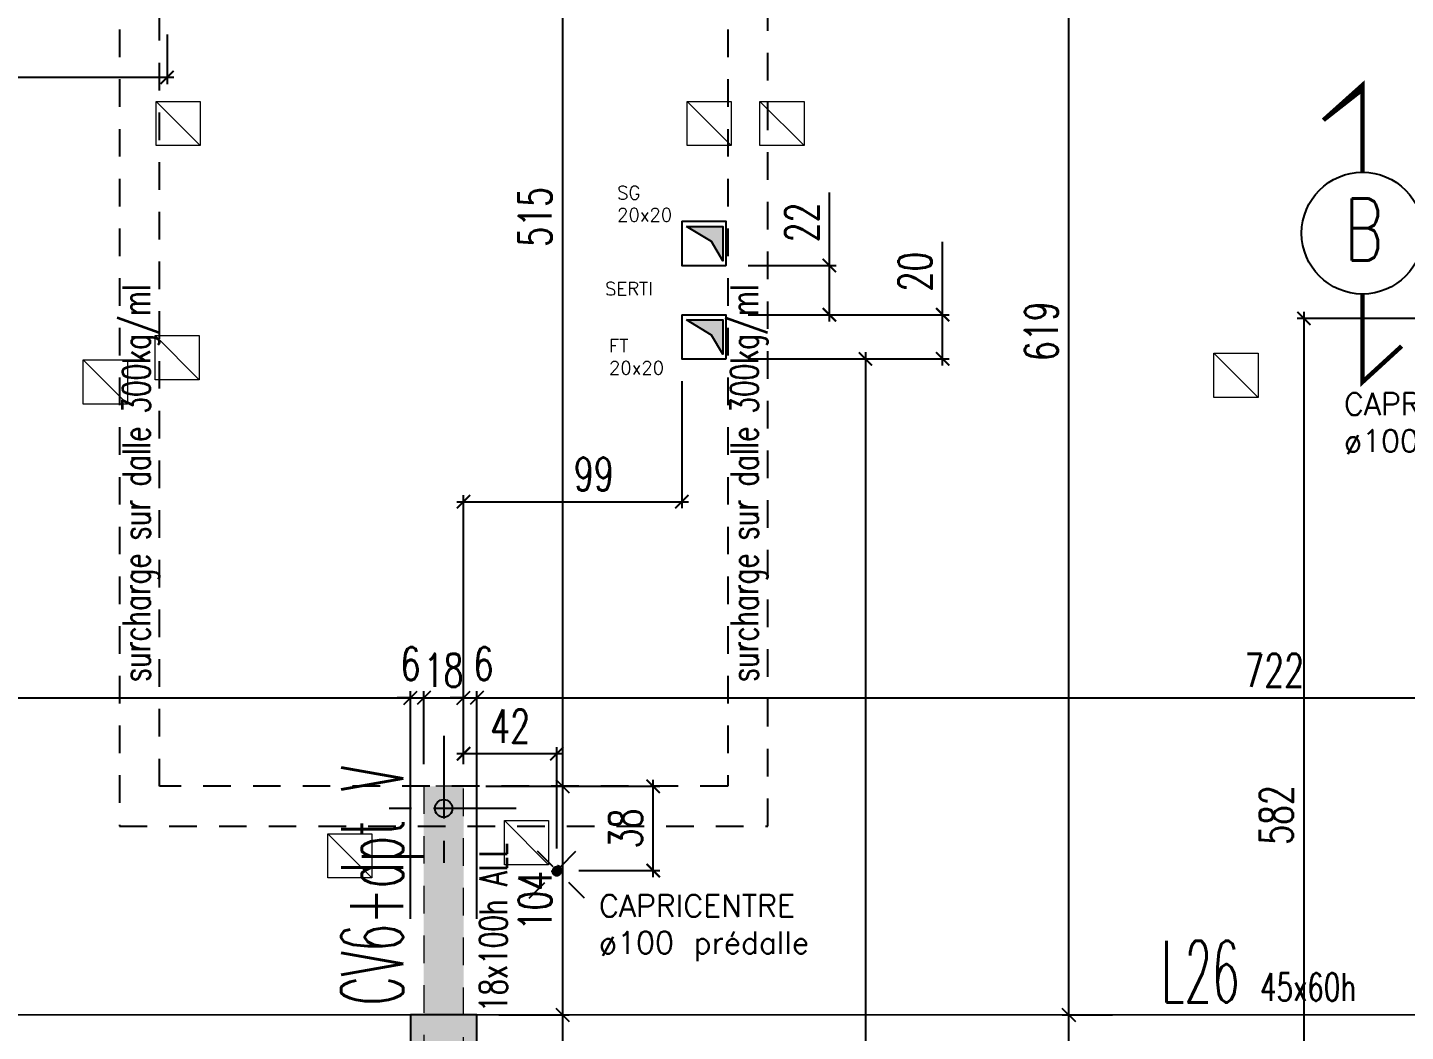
# Model space of a CAD drawing. Extents: x 308 to 787, y -199 to -146.
# Drawn here: x 387.64 to 393.87, y -176.81 to -172.26 of the extents above; entities that cross this region are included whole.
import ezdxf
from ezdxf.enums import TextEntityAlignment as Align

# ---------------------------------------------------------------- set-up
doc = ezdxf.new("R2010")
doc.units = 0
doc.header["$LTSCALE"] = 0.5
doc.header["$MEASUREMENT"] = 0
for name, pattern in [('AXES2', [1.125, 0.75, -0.125, 0.125, -0.125]), ('CACHE', [0.375, 0.25, -0.125]), ('CONTINU', [0]), ('DISCONTINU2', [0.375, 0.25, -0.125])]:
    doc.linetypes.add(name, pattern=pattern)
doc.layers.get('0').update_dxf_attribs({"linetype": 'CONTINUOUS'})
doc.layers.get('DEFPOINTS').update_dxf_attribs({"linetype": 'CONTINUOUS'})
doc.layers.add('00 - RESERVATIONS SPEC Plombier', color=90, linetype='CONTINUOUS', lineweight=20)
for name, color, linetype in [('_ SERTI RESERVATION', 210, 'CACHE'), ('_ SERTI RESERVATION ORANGE', 210, 'CONTINU'), ('AXES', 6, 'AXES2'), ('COTATION', 7, 'CONTINUOUS'), ('ELFOATTR', 7, 'CONTINUOUS'), ('PLANCHER', 7, 'CONTINUOUS'), ('POCHAGE', 254, 'CONTINUOUS'), ('POTEAUX', 1, 'CONTINUOUS'), ('POUTRES', 2, 'CONTINUOUS'), ('RAID', 1, 'CONTINUOUS'), ('RDC', 7, 'DISCONTINU2'), ('REPERAGE', 4, 'CONTINUOUS'), ('REPERE-POUT', 4, 'CONTINUOUS'), ('TPFI cloisonsSAAD', 4, 'CONTINUOUS')]:
    doc.layers.add(name, color=color, linetype=linetype)
doc.styles.add('ROMANS8', font='romans.shx', dxfattribs={"width": 0.7})
doc.styles.get("Standard").update_dxf_attribs({"font": 'txt.shx'})
doc.dimstyles.new('COT50 cm', dxfattribs={"dimtxt": 0.15, "dimasz": 0.06, "dimexe": 0.03, "dimexo": 0.1, "dimgap": 0.05, "dimtad": 1, "dimdec": 0, "dimlfac": 100, "dimzin": 0, "dimdsep": 46, "dimtxsty": 'ROMANS8', "dimblk1": 'OBLIQUE', "dimblk2": 'OBLIQUE', "dimsah": 1, "dimcen": 0.03, "dimdle": 0.03, "dimclrt": 1, "dimadec": 0, "dimazin": 0, "dimtfac": 1, "dimtdec": 0, "dimtmove": 0, "dimatfit": 3, "dimfxl": 0, "dimtolj": 1, "dimtzin": 0, "dimlwd": -1, "dimlwe": -1, "dimarcsym": 0})

# ---------------------------------------------------------------- blocks, each defined once
blk = doc.blocks.new('_Oblique')
at = {"layer": 'COTATION', "color": 0, "lineweight": -2}
blk.add_line((-0.5, -0.5), (0.5, 0.5), dxfattribs=at)
blk = doc.blocks.new('*D364')
at = {"layer": 'COTATION', "color": 0, "transparency": 16777216}
for p, q in [((389.7696776807452, -176.7314199116262), (390.0885360211698, -176.7314199116262)), ((390.0585360211699, -177.4614080552336), (390.0585360211699, -176.7014199116262)), ((389.7696500210645, -177.4314080552336), (390.0885360211698, -177.4314080552336))]:
    blk.add_line(p, q, dxfattribs=at)
at = {"layer": 'DEFPOINTS', "color": 0, "transparency": 16777216}
for p in [(389.6696776807452, -176.7314199116262), (390.0585360211699, -176.7314199116262), (389.6696500210645, -177.4314080552336)]:
    blk.add_point(p, dxfattribs=at)
at = {"layer": 'COTATION', "color": 0, "transparency": 16777216, "xscale": 0.06, "yscale": 0.06, "zscale": 0.06}
for p, rotation in [((390.0585360211699, -176.7314199116262), 90), ((390.0585360211699, -177.4314080552336), 270)]:
    blk.add_blockref('_Oblique', p, dxfattribs=dict(at, rotation=rotation))
at = {"layer": 'COTATION', "color": 1, "transparency": 16777216, "insert": (389.9335360211699, -177.0814139834298), "char_height": 0.15, "attachment_point": 5, "rotation": 90, "style": 'ROMANS8'}
blk.add_mtext('\\A1;70', dxfattribs=at)
blk = doc.blocks.new('*D365')
at = {"layer": 'COTATION', "color": 0, "transparency": 16777216}
for p, q in [((390.0585360211699, -176.7614199116262), (390.0585360211699, -175.666264997906)), ((389.8768684602579, -175.696264997906), (390.0885360211698, -175.696264997906)), ((389.7696776807452, -176.7314199116262), (390.0885360211698, -176.7314199116262))]:
    blk.add_line(p, q, dxfattribs=at)
at = {"layer": 'DEFPOINTS', "color": 0, "transparency": 16777216}
for p in [(389.7768684602579, -175.696264997906), (390.0585360211699, -175.696264997906), (389.6696776807452, -176.7314199116262)]:
    blk.add_point(p, dxfattribs=at)
at = {"layer": 'COTATION', "color": 0, "transparency": 16777216, "xscale": 0.06, "yscale": 0.06, "zscale": 0.06}
for p, rotation in [((390.0585360211699, -175.696264997906), 90), ((390.0585360211699, -176.7314199116262), 270)]:
    blk.add_blockref('_Oblique', p, dxfattribs=dict(at, rotation=rotation))
at = {"layer": 'COTATION', "color": 1, "transparency": 16777216, "insert": (389.9335360211699, -176.213842454766), "char_height": 0.15, "attachment_point": 5, "rotation": 90, "style": 'ROMANS8'}
blk.add_mtext('\\A1;104', dxfattribs=at)
blk = doc.blocks.new('*D366')
at = {"layer": 'COTATION', "color": 0, "transparency": 16777216}
for p, q in [((390.3220684959996, -170.5412893930081), (390.0285360211699, -170.5412893930081)), ((390.0585360211699, -175.726264997906), (390.0585360211699, -170.5112893930081)), ((389.8768684602579, -175.696264997906), (390.0885360211698, -175.696264997906))]:
    blk.add_line(p, q, dxfattribs=at)
at = {"layer": 'DEFPOINTS', "color": 0, "transparency": 16777216}
for p in [(390.0585360211699, -170.5412893930081), (390.4220684959997, -170.5412893930081), (389.7768684602579, -175.696264997906)]:
    blk.add_point(p, dxfattribs=at)
at = {"layer": 'COTATION', "color": 0, "transparency": 16777216, "xscale": 0.06, "yscale": 0.06, "zscale": 0.06}
for p, rotation in [((390.0585360211699, -170.5412893930081), 90), ((390.0585360211699, -175.696264997906), 270)]:
    blk.add_blockref('_Oblique', p, dxfattribs=dict(at, rotation=rotation))
at = {"layer": 'COTATION', "color": 1, "transparency": 16777216, "insert": (389.9335360211699, -173.118777195457), "char_height": 0.15, "attachment_point": 5, "rotation": 90, "style": 'ROMANS8'}
blk.add_mtext('\\A1;515', dxfattribs=at)
blk = doc.blocks.new('*D375')
at = {"layer": 'COTATION', "color": 0, "transparency": 16777216}
for p, q in [((392.5480192227104, -176.7315375992998), (392.3206608695666, -176.7315375992998)), ((392.3506608695665, -177.2115375989484), (392.3506608695665, -176.7015375992998)), ((392.5480014411859, -177.1815375989484), (392.3206608695666, -177.1815375989484))]:
    blk.add_line(p, q, dxfattribs=at)
at = {"layer": 'DEFPOINTS', "color": 0, "transparency": 16777216}
for p in [(392.3506608695665, -176.7315375992998), (392.6480192227104, -176.7315375992998), (392.6480014411859, -177.1815375989484)]:
    blk.add_point(p, dxfattribs=at)
at = {"layer": 'COTATION', "color": 0, "transparency": 16777216, "xscale": 0.06, "yscale": 0.06, "zscale": 0.06}
for p, rotation in [((392.3506608695665, -176.7315375992998), 90), ((392.3506608695665, -177.1815375989484), 270)]:
    blk.add_blockref('_Oblique', p, dxfattribs=dict(at, rotation=rotation))
at = {"layer": 'COTATION', "color": 1, "transparency": 16777216, "insert": (392.2256608695666, -176.9565375991241), "char_height": 0.15, "attachment_point": 5, "rotation": 90, "style": 'ROMANS8'}
blk.add_mtext('\\A1;45', dxfattribs=at)
blk = doc.blocks.new('*D376')
at = {"layer": 'COTATION', "color": 0, "transparency": 16777216}
for p, q in [((392.548341699277, -170.5414053712962), (392.3206608695666, -170.5414053712962)), ((392.3506608695665, -176.7615375992998), (392.3506608695665, -170.5114053712962)), ((392.5480192227104, -176.7315375992998), (392.3206608695666, -176.7315375992998))]:
    blk.add_line(p, q, dxfattribs=at)
at = {"layer": 'DEFPOINTS', "color": 0, "transparency": 16777216}
for p in [(392.3506608695665, -170.5414053712962), (392.648341699277, -170.5414053712962), (392.6480192227104, -176.7315375992998)]:
    blk.add_point(p, dxfattribs=at)
at = {"layer": 'COTATION', "color": 0, "transparency": 16777216, "xscale": 0.06, "yscale": 0.06, "zscale": 0.06}
for p, rotation in [((392.3506608695665, -170.5414053712962), 90), ((392.3506608695665, -176.7315375992998), 270)]:
    blk.add_blockref('_Oblique', p, dxfattribs=dict(at, rotation=rotation))
at = {"layer": 'COTATION', "color": 1, "transparency": 16777216, "insert": (392.2256608695666, -173.6364714852979), "char_height": 0.15, "attachment_point": 5, "rotation": 90, "style": 'ROMANS8'}
blk.add_mtext('\\A1;619', dxfattribs=at)
blk = doc.blocks.new('*D521')
at = {"layer": 'COTATION', "color": 0, "transparency": 16777216}
for p, q in [((382.1430157485884, -175.2962852923731), (389.3996500213885, -175.2962852923731)), ((382.1730157485883, -175.2962852923731), (382.1730157485883, -175.2662852923731)), ((389.3696500213886, -176.2962852923731), (389.3696500213886, -175.2662852923731))]:
    blk.add_line(p, q, dxfattribs=at)
at = {"layer": 'DEFPOINTS', "color": 0, "transparency": 16777216}
for p in [(389.3696500213886, -175.2962852923731), (382.1730157485883, -175.3901806550869), (389.3696500213886, -176.7314080561835)]:
    blk.add_point(p, dxfattribs=at)
at = {"layer": 'COTATION', "color": 0, "transparency": 16777216, "xscale": 0.06, "yscale": 0.06, "zscale": 0.06, "rotation": 180}
blk.add_blockref('_Oblique', (382.1730157485883, -175.2962852923731), dxfattribs=at)
at = {"layer": 'COTATION', "color": 0, "transparency": 16777216, "xscale": 0.06, "yscale": 0.06, "zscale": 0.06}
blk.add_blockref('_Oblique', (389.3696500213886, -175.2962852923731), dxfattribs=at)
at = {"layer": 'COTATION', "color": 1, "transparency": 16777216, "insert": (385.7713328849885, -175.1712852923731), "char_height": 0.15, "attachment_point": 5, "style": 'ROMANS8'}
blk.add_mtext('\\A1;720', dxfattribs=at)
blk = doc.blocks.new('*D522')
at = {"layer": 'COTATION', "color": 0, "transparency": 16777216}
for p, q in [((389.3696500213886, -175.2962852923731), (389.3096500213886, -175.2962852923731)), ((389.3696500213886, -176.2962852923731), (389.3696500213886, -175.2662852923731)), ((389.3696500213886, -175.2962852923731), (389.4296500211575, -175.2962852923731)), ((389.4296500211575, -175.5962649833637), (389.4296500211575, -175.2662852923731)), ((389.4296500211575, -175.2962852923731), (389.4896500211575, -175.2962852923731))]:
    blk.add_line(p, q, dxfattribs=at)
at = {"layer": 'DEFPOINTS', "color": 0, "transparency": 16777216}
for p in [(389.4296500211575, -175.2962852923731), (389.4296500211575, -175.6962649833637), (389.3696500213886, -176.7314080561835)]:
    blk.add_point(p, dxfattribs=at)
at = {"layer": 'COTATION', "color": 0, "transparency": 16777216, "xscale": 0.06, "yscale": 0.06, "zscale": 0.06}
blk.add_blockref('_Oblique', (389.3696500213886, -175.2962852923731), dxfattribs=at)
at = {"layer": 'COTATION', "color": 0, "transparency": 16777216, "xscale": 0.06, "yscale": 0.06, "zscale": 0.06, "rotation": 180}
blk.add_blockref('_Oblique', (389.4296500211575, -175.2962852923731), dxfattribs=at)
at = {"layer": 'COTATION', "color": 1, "transparency": 16777216, "insert": (389.3696500213886, -175.1412852923731), "char_height": 0.15, "attachment_point": 5, "style": 'ROMANS8'}
blk.add_mtext('\\A1;6', dxfattribs=at)
blk = doc.blocks.new('*D523')
at = {"layer": 'COTATION', "color": 0, "transparency": 16777216}
for p, q in [((389.3996500211575, -175.2962852923731), (389.6396500211573, -175.2962852923731)), ((389.4296500211575, -175.5962649833637), (389.4296500211575, -175.2662852923731)), ((389.6096500211573, -175.5962649833637), (389.6096500211573, -175.2662852923731))]:
    blk.add_line(p, q, dxfattribs=at)
at = {"layer": 'DEFPOINTS', "color": 0, "transparency": 16777216}
for p in [(389.6096500211573, -175.2962852923731), (389.4296500211575, -175.6962649833637), (389.6096500211573, -175.6962649833637)]:
    blk.add_point(p, dxfattribs=at)
at = {"layer": 'COTATION', "color": 0, "transparency": 16777216, "xscale": 0.06, "yscale": 0.06, "zscale": 0.06, "rotation": 180}
blk.add_blockref('_Oblique', (389.4296500211575, -175.2962852923731), dxfattribs=at)
at = {"layer": 'COTATION', "color": 0, "transparency": 16777216, "xscale": 0.06, "yscale": 0.06, "zscale": 0.06}
blk.add_blockref('_Oblique', (389.6096500211573, -175.2962852923731), dxfattribs=at)
at = {"layer": 'COTATION', "color": 1, "transparency": 16777216, "insert": (389.5196500211574, -175.1712852923731), "char_height": 0.15, "attachment_point": 5, "style": 'ROMANS8'}
blk.add_mtext('\\A1;18', dxfattribs=at)
blk = doc.blocks.new('*D524')
at = {"layer": 'COTATION', "color": 0, "transparency": 16777216}
for p, q in [((389.6096500211573, -175.2962852923731), (389.5496500211573, -175.2962852923731)), ((389.6096500211573, -175.5962649833637), (389.6096500211573, -175.2662852923731)), ((389.6096500211573, -175.2962852923731), (389.6696500210645, -175.2962852923731)), ((389.6696500210645, -176.2962852923731), (389.6696500210645, -175.2662852923731)), ((389.6696500210645, -175.2962852923731), (389.7296500210645, -175.2962852923731))]:
    blk.add_line(p, q, dxfattribs=at)
at = {"layer": 'DEFPOINTS', "color": 0, "transparency": 16777216}
for p in [(389.6696500210645, -175.2962852923731), (389.6096500211573, -175.6962649833637), (389.6696500210645, -176.7314080561835)]:
    blk.add_point(p, dxfattribs=at)
at = {"layer": 'COTATION', "color": 0, "transparency": 16777216, "xscale": 0.06, "yscale": 0.06, "zscale": 0.06}
blk.add_blockref('_Oblique', (389.6096500211573, -175.2962852923731), dxfattribs=at)
at = {"layer": 'COTATION', "color": 0, "transparency": 16777216, "xscale": 0.06, "yscale": 0.06, "zscale": 0.06, "rotation": 180}
blk.add_blockref('_Oblique', (389.6696500210645, -175.2962852923731), dxfattribs=at)
at = {"layer": 'COTATION', "color": 1, "transparency": 16777216, "insert": (389.6996500210645, -175.1412852923731), "char_height": 0.15, "attachment_point": 5, "style": 'ROMANS8'}
blk.add_mtext('\\A1;6', dxfattribs=at)
blk = doc.blocks.new('*D525')
at = {"layer": 'COTATION', "color": 0, "transparency": 16777216}
for p, q in [((389.6396500210645, -175.2962852923731), (396.9199354761523, -175.2962852923731)), ((389.6696500210645, -176.2962852923731), (389.6696500210645, -175.2662852923731)), ((396.8899354761523, -176.2962852923731), (396.8899354761523, -175.2662852923731))]:
    blk.add_line(p, q, dxfattribs=at)
at = {"layer": 'DEFPOINTS', "color": 0, "transparency": 16777216}
for p in [(396.8899354761523, -175.2962852923731), (389.6696500210645, -176.7314080561835), (396.8899354761523, -176.731477619149)]:
    blk.add_point(p, dxfattribs=at)
at = {"layer": 'COTATION', "color": 0, "transparency": 16777216, "xscale": 0.06, "yscale": 0.06, "zscale": 0.06, "rotation": 180}
blk.add_blockref('_Oblique', (389.6696500210645, -175.2962852923731), dxfattribs=at)
at = {"layer": 'COTATION', "color": 0, "transparency": 16777216, "xscale": 0.06, "yscale": 0.06, "zscale": 0.06}
blk.add_blockref('_Oblique', (396.8899354761523, -175.2962852923731), dxfattribs=at)
at = {"layer": 'COTATION', "color": 1, "transparency": 16777216, "insert": (393.2797927486084, -175.1712852923731), "char_height": 0.15, "attachment_point": 5, "style": 'ROMANS8'}
blk.add_mtext('\\A1;722', dxfattribs=at)
blk = doc.blocks.new('A$C6B096A38')
at = {"layer": 'POCHAGE'}
h = blk.add_hatch(dxfattribs=at)
h.set_pattern_fill('AR-SAND', color=0, scale=0.07)
h.set_pattern_definition([(37.50000000000001, (-513.7932252132141, 160.441264554556), (-0.004409535067672572, 0.1348776638309211), [0, -0.1064, 0, -0.119, 0, -0.11375]), (7.499999999999999, (-513.7932252132141, 160.441264554556), (0.1238843693687409, 0.1975502245660818), [0, -0.0574, 0, -0.09590000000000001, 0, -0.03675]), (327.5, (-513.8793252132141, 160.441264554556), (0.2179899303226047, 0.000396133747587546), [0, -0.035, 0, -0.126, 0, -0.1645]), (317.5, (-513.8793252132141, 160.441264554556), (0.2104288623200606, 0.06143728954539746), [0, -0.0175, 0, -0.0826, 0, -0.09450000000000001])])
h.paths.add_polyline_path([(44.76567216664569, -21.4650000011857), (43.51378144442992, -21.4650000011857), (43.51378144442992, -15.25499999981324), (43.33378144443009, -15.25499999981324), (43.33378144443009, -21.4650000011857), (42.08189072228981, -21.4650000011857), (42.08189072228981, -21.6449999999968), (44.76567216664569, -21.6449999999968)])
at = {"layer": 'AXES', "color": 1}
for p, q in [((43.42378144443001, -15.02613140598669), (43.42378144443001, -15.68386859363977)), ((43.75265003825655, -15.35499999981317), (43.09491285060346, -15.35499999981317))]:
    blk.add_line(p, q, dxfattribs=at)
at = {"layer": 'RAID'}
blk.add_circle((43.42378144443001, -15.35499999981317), 0.04, dxfattribs=at)
at = {"layer": 'RDC', "linetype": 'CACHE', "lineweight": 15}
blk.add_lwpolyline([(43.33378144443009, -15.25499999981324), (43.33378144443009, -21.4650000011857), (42.08189072228981, -21.4650000011857), (42.08189072228981, -21.6449999999968), (44.76567216664569, -21.6449999999968), (44.76567216664569, -21.4650000011857), (43.51378144442992, -21.4650000011857), (43.51378144442992, -15.25499999981324)], close=True, dxfattribs=at)
blk = doc.blocks.new('Ldouille')
h = blk.add_hatch(color=256)
h.dxf.hatch_style = 1
h.paths.add_polyline_path([(8.822773568256626, 2.486899575160351e-13, 0.999999999999999), (-8.822773568257338, 2.459194434671962e-13, 0.9999999999999994)])
for p, q in [((-50.00000000000036, 50.00000000000025), (49.99999999999964, -49.99999999999975)), ((49.99999999999964, 50.00000000000025), (-50.00000000000036, -49.99999999999975))]:
    blk.add_line(p, q)
blk.add_circle((-3.552713678800501e-13, 2.486899575160351e-13), 8.82277356825698)
at = {"layer": 'ELFOATTR', "flags": 11}
for tag, p in [('LUM', (45.28491096443012, -4.44793329683446, -1.279791646303075e-09)), ('NOM', (45.28491096443012, -21.18741207147478, -1.279791646303075e-09))]:
    blk.add_attdef(tag, p, '', height=10, dxfattribs=at)
blk = doc.blocks.new('_ArchTick')
at = {"color": 0, "linetype": 'ByBlock', "const_width": 0.15}
blk.add_lwpolyline([(-0.5, -0.5), (0.5, 0.5)], dxfattribs=at)
blk = doc.blocks.new('*D1101')
at = {"layer": '_ SERTI RESERVATION', "color": 0, "linetype": 'CONTINU', "transparency": 16777216}
for p, q in [((382.1529508782429, -172.2934472548759), (382.1529508782429, -172.5175704903428)), ((388.2672827681367, -172.2934472548759), (388.2672827681367, -172.5175704903428)), ((388.2972827681367, -172.4875704903428), (382.1229508782429, -172.4875704903428))]:
    blk.add_line(p, q, dxfattribs=at)
at = {"layer": 'DEFPOINTS', "color": 0, "linetype": 'CONTINU', "transparency": 16777216}
for p in [(382.1529508782429, -172.1934472548759), (388.2672827681367, -172.1934472548759), (382.1529508782429, -172.4875704903428)]:
    blk.add_point(p, dxfattribs=at)
at = {"layer": '_ SERTI RESERVATION', "color": 0, "linetype": 'CONTINU', "transparency": 16777216, "xscale": 0.06, "yscale": 0.06, "zscale": 0.06, "rotation": 180}
blk.add_blockref('_ArchTick', (382.1529508782429, -172.4875704903428), dxfattribs=at)
at = {"layer": '_ SERTI RESERVATION', "color": 0, "linetype": 'CONTINU', "transparency": 16777216, "xscale": 0.06, "yscale": 0.06, "zscale": 0.06}
blk.add_blockref('_ArchTick', (388.2672827681367, -172.4875704903428), dxfattribs=at)
at = {"layer": '_ SERTI RESERVATION', "linetype": 'CONTINU', "transparency": 16777216, "insert": (385.2101168231898, -172.3625704903428), "char_height": 0.15, "attachment_point": 5, "style": 'ROMANS8'}
blk.add_mtext('\\A1;611', dxfattribs=at)
blk = doc.blocks.new('*D1106')
at = {"layer": '_ SERTI RESERVATION', "color": 0, "linetype": 'CONTINU', "transparency": 16777216}
for p, q in [((389.6099554730921, -175.5962649833637), (389.6099554730921, -175.5189770667015)), ((390.0315887166005, -175.9776812446802), (390.0315887166005, -175.5189770667015)), ((390.0615887166005, -175.5489770667015), (389.5799554730921, -175.5489770667015))]:
    blk.add_line(p, q, dxfattribs=at)
at = {"layer": 'DEFPOINTS', "color": 0, "linetype": 'CONTINU', "transparency": 16777216}
for p in [(389.6099554730921, -175.5489770667015), (389.6099554730921, -175.6962649833637), (390.0315887166005, -176.0776812446802)]:
    blk.add_point(p, dxfattribs=at)
at = {"layer": '_ SERTI RESERVATION', "color": 0, "linetype": 'CONTINU', "transparency": 16777216, "xscale": 0.06, "yscale": 0.06, "zscale": 0.06, "rotation": 180}
blk.add_blockref('_ArchTick', (389.6099554730921, -175.5489770667015), dxfattribs=at)
at = {"layer": '_ SERTI RESERVATION', "color": 0, "linetype": 'CONTINU', "transparency": 16777216, "xscale": 0.06, "yscale": 0.06, "zscale": 0.06}
blk.add_blockref('_ArchTick', (390.0315887166005, -175.5489770667015), dxfattribs=at)
at = {"layer": '_ SERTI RESERVATION', "linetype": 'CONTINU', "transparency": 16777216, "insert": (389.8207720948463, -175.4239770667015), "char_height": 0.15, "attachment_point": 5, "style": 'ROMANS8'}
blk.add_mtext('\\A1;42', dxfattribs=at)
blk = doc.blocks.new('*D1107')
at = {"layer": '_ SERTI RESERVATION', "color": 0, "linetype": 'CONTINU', "transparency": 16777216}
for p, q in [((390.4683496643536, -176.1076812446802), (390.4683496643536, -175.6662651180099)), ((389.7099554730921, -175.6962651180099), (390.4983496643536, -175.6962651180099)), ((390.1315887166005, -176.0776812446802), (390.4983496643536, -176.0776812446802))]:
    blk.add_line(p, q, dxfattribs=at)
at = {"layer": 'DEFPOINTS', "color": 0, "linetype": 'CONTINU', "transparency": 16777216}
for p in [(389.6099554730921, -175.6962651180099), (390.4683496643536, -175.6962651180099), (390.0315887166005, -176.0776812446802)]:
    blk.add_point(p, dxfattribs=at)
at = {"layer": '_ SERTI RESERVATION', "color": 0, "linetype": 'CONTINU', "transparency": 16777216, "xscale": 0.06, "yscale": 0.06, "zscale": 0.06}
for p, rotation in [((390.4683496643536, -175.6962651180099), 90), ((390.4683496643536, -176.0776812446802), 270)]:
    blk.add_blockref('_ArchTick', p, dxfattribs=dict(at, rotation=rotation))
at = {"layer": '_ SERTI RESERVATION', "linetype": 'CONTINU', "transparency": 16777216, "insert": (390.3433496643536, -175.886973181345), "char_height": 0.15, "attachment_point": 5, "rotation": 90, "style": 'ROMANS8'}
blk.add_mtext('\\A1;38', dxfattribs=at)
blk = doc.blocks.new('*D1108')
at = {"layer": '_ SERTI RESERVATION', "color": 0, "linetype": 'CONTINU', "transparency": 16777216}
for p, q in [((391.428955078746, -173.7317409139233), (391.428955078746, -181.9362651193824)), ((390.8977015686811, -173.7617409139233), (391.4589550787459, -173.7617409139233)), ((390.8618432486516, -181.9062651193824), (391.4589550787459, -181.9062651193824))]:
    blk.add_line(p, q, dxfattribs=at)
at = {"layer": 'DEFPOINTS', "color": 0, "linetype": 'CONTINU', "transparency": 16777216}
for p in [(390.7977015686811, -173.7617409139233), (390.7618432486515, -181.9062651193824), (391.428955078746, -181.9062651193824)]:
    blk.add_point(p, dxfattribs=at)
at = {"layer": '_ SERTI RESERVATION', "color": 0, "linetype": 'CONTINU', "transparency": 16777216, "xscale": 0.06, "yscale": 0.06, "zscale": 0.06}
for p, rotation in [((391.428955078746, -173.7617409139233), 90), ((391.428955078746, -181.9062651193824), 270)]:
    blk.add_blockref('_ArchTick', p, dxfattribs=dict(at, rotation=rotation))
at = {"layer": '_ SERTI RESERVATION', "linetype": 'CONTINU', "transparency": 16777216, "insert": (391.303955078746, -177.8340030166528), "char_height": 0.15, "attachment_point": 5, "rotation": 90, "style": 'ROMANS8'}
blk.add_mtext('\\A1;814', dxfattribs=at)
blk = doc.blocks.new('*D1109')
at = {"layer": '_ SERTI RESERVATION', "color": 0, "linetype": 'CONTINU', "transparency": 16777216}
for p, q in [((391.7788665589142, -173.5617409139235), (391.7788665589142, -173.2317409139235)), ((390.8977015686811, -173.5617409139235), (391.8088665589141, -173.5617409139235)), ((391.7788665589142, -173.7917409139233), (391.7788665589142, -173.5617409139235)), ((390.8977015686811, -173.7617409139233), (391.8088665589141, -173.7617409139233))]:
    blk.add_line(p, q, dxfattribs=at)
at = {"layer": 'DEFPOINTS', "color": 0, "linetype": 'CONTINU', "transparency": 16777216}
for p in [(390.7977015686811, -173.5617409139235), (391.7788665589142, -173.5617409139235), (390.7977015686811, -173.7617409139233)]:
    blk.add_point(p, dxfattribs=at)
at = {"layer": '_ SERTI RESERVATION', "color": 0, "linetype": 'CONTINU', "transparency": 16777216, "xscale": 0.06, "yscale": 0.06, "zscale": 0.06}
for p, rotation in [((391.7788665589142, -173.5617409139235), 90), ((391.7788665589142, -173.7617409139233), 270)]:
    blk.add_blockref('_ArchTick', p, dxfattribs=dict(at, rotation=rotation))
at = {"layer": '_ SERTI RESERVATION', "linetype": 'CONTINU', "transparency": 16777216, "insert": (391.6538665589142, -173.3667409139235), "char_height": 0.15, "attachment_point": 5, "rotation": 90, "style": 'ROMANS8'}
blk.add_mtext('\\A1;20', dxfattribs=at)
blk = doc.blocks.new('*D1110')
at = {"layer": '_ SERTI RESERVATION', "color": 0, "linetype": 'CONTINU', "transparency": 16777216}
for p, q in [((391.2660603119068, -173.3389713279998), (391.2660603119068, -173.0089713279998)), ((390.8977015686811, -173.3389713279998), (391.2960603119068, -173.3389713279998)), ((391.2660603119068, -173.5917409139235), (391.2660603119068, -173.3389713279998)), ((390.8977015686811, -173.5617409139235), (391.2960603119068, -173.5617409139235))]:
    blk.add_line(p, q, dxfattribs=at)
at = {"layer": 'DEFPOINTS', "color": 0, "linetype": 'CONTINU', "transparency": 16777216}
for p in [(390.7977015686811, -173.3389713279998), (391.2660603119068, -173.3389713279998), (390.7977015686811, -173.5617409139235)]:
    blk.add_point(p, dxfattribs=at)
at = {"layer": '_ SERTI RESERVATION', "color": 0, "linetype": 'CONTINU', "transparency": 16777216, "xscale": 0.06, "yscale": 0.06, "zscale": 0.06}
for p, rotation in [((391.2660603119068, -173.3389713279998), 90), ((391.2660603119068, -173.5617409139235), 270)]:
    blk.add_blockref('_ArchTick', p, dxfattribs=dict(at, rotation=rotation))
at = {"layer": '_ SERTI RESERVATION', "linetype": 'CONTINU', "transparency": 16777216, "insert": (391.1410603119069, -173.1439713279997), "char_height": 0.15, "attachment_point": 5, "rotation": 90, "style": 'ROMANS8'}
blk.add_mtext('\\A1;22', dxfattribs=at)
blk = doc.blocks.new('*D1111')
at = {"layer": '_ SERTI RESERVATION', "color": 0, "linetype": 'CONTINU', "transparency": 16777216}
for p, q in [((390.597701568681, -173.8617409139233), (390.597701568681, -174.4380002338351)), ((389.5796500211574, -174.4080002338351), (390.627701568681, -174.4080002338351)), ((389.6096500211573, -175.2956956873279), (389.6096500211573, -174.3780002338351))]:
    blk.add_line(p, q, dxfattribs=at)
at = {"layer": 'DEFPOINTS', "color": 0, "linetype": 'CONTINU', "transparency": 16777216}
for p in [(390.597701568681, -173.7617409139233), (390.597701568681, -174.4080002338351), (389.6096500211573, -175.3956956873279)]:
    blk.add_point(p, dxfattribs=at)
at = {"layer": '_ SERTI RESERVATION', "color": 0, "linetype": 'CONTINU', "transparency": 16777216, "xscale": 0.06, "yscale": 0.06, "zscale": 0.06, "rotation": 180}
blk.add_blockref('_ArchTick', (389.6096500211573, -174.4080002338351), dxfattribs=at)
at = {"layer": '_ SERTI RESERVATION', "color": 0, "linetype": 'CONTINU', "transparency": 16777216, "xscale": 0.06, "yscale": 0.06, "zscale": 0.06}
blk.add_blockref('_ArchTick', (390.597701568681, -174.4080002338351), dxfattribs=at)
at = {"layer": '_ SERTI RESERVATION', "linetype": 'CONTINU', "transparency": 16777216, "insert": (390.1992223663403, -174.2830002338351), "char_height": 0.15, "attachment_point": 5, "style": 'ROMANS8'}
blk.add_mtext('\\A1;99', dxfattribs=at)
blk = doc.blocks.new('*D1124')
at = {"layer": '_ SERTI RESERVATION', "color": 0, "linetype": 'CONTINU', "transparency": 16777216}
for p, q in [((393.4143069673075, -173.5487068661188), (393.4143069673075, -179.4262651181944)), ((394.027942186363, -173.5787068661188), (393.3843069673076, -173.5787068661188)), ((393.3209008341998, -179.3962651181943), (393.4443069673075, -179.3962651181943))]:
    blk.add_line(p, q, dxfattribs=at)
at = {"layer": 'DEFPOINTS', "color": 0, "linetype": 'CONTINU', "transparency": 16777216}
for p in [(394.127942186363, -173.5787068661188), (393.2209008341998, -179.3962651181943), (393.4143069673075, -179.3962651181943)]:
    blk.add_point(p, dxfattribs=at)
at = {"layer": '_ SERTI RESERVATION', "color": 0, "linetype": 'CONTINU', "transparency": 16777216, "xscale": 0.06, "yscale": 0.06, "zscale": 0.06}
for p, rotation in [((393.4143069673075, -173.5787068661188), 90), ((393.4143069673075, -179.3962651181943), 270)]:
    blk.add_blockref('_ArchTick', p, dxfattribs=dict(at, rotation=rotation))
at = {"layer": '_ SERTI RESERVATION', "linetype": 'CONTINU', "transparency": 16777216, "insert": (393.2893069673076, -175.8262544838644), "char_height": 0.15, "attachment_point": 5, "rotation": 90, "style": 'ROMANS8'}
blk.add_mtext('\\A1;582', dxfattribs=at)
blk = doc.blocks.new('*D1126')
at = {"layer": '_ SERTI RESERVATION', "color": 0, "linetype": 'CONTINU', "transparency": 16777216}
for p, q in [((394.7641103430466, -176.092352497641), (394.0315265482243, -176.092352497641)), ((394.0615265482243, -176.062352497641), (394.0615265482243, -179.4262651181944)), ((393.6549554731665, -179.3962651181943), (394.0915265482242, -179.3962651181943))]:
    blk.add_line(p, q, dxfattribs=at)
at = {"layer": 'DEFPOINTS', "color": 0, "linetype": 'CONTINU', "transparency": 16777216}
for p in [(394.8641103430466, -176.092352497641), (393.5549554731665, -179.3962651181943), (394.0615265482243, -179.3962651181943)]:
    blk.add_point(p, dxfattribs=at)
at = {"layer": '_ SERTI RESERVATION', "color": 0, "linetype": 'CONTINU', "transparency": 16777216, "xscale": 0.06, "yscale": 0.06, "zscale": 0.06}
for p, rotation in [((394.0615265482243, -176.092352497641), 90), ((394.0615265482243, -179.3962651181943), 270)]:
    blk.add_blockref('_ArchTick', p, dxfattribs=dict(at, rotation=rotation))
at = {"layer": '_ SERTI RESERVATION', "linetype": 'CONTINU', "transparency": 16777216, "insert": (393.9365265482243, -177.7443088079176), "char_height": 0.15, "attachment_point": 5, "rotation": 90, "style": 'ROMANS8'}
blk.add_mtext('\\A1;330', dxfattribs=at)

msp = doc.modelspace()

# ---------------------------------------------------------------- hatches: boundary and pattern name
at = {"layer": '_ SERTI RESERVATION', "linetype": 'ByBlock'}
h = msp.add_hatch(color=256, dxfattribs=at)
h.dxf.hatch_style = 1
h.paths.add_polyline_path([(390.7835062837605, -173.1624087886807), (390.6192510405319, -173.1624087886807), (390.7327366975976, -173.2310517354867), (390.7835062837605, -173.3176012403823)])
h = msp.add_hatch(color=256, dxfattribs=at)
h.dxf.hatch_style = 1
h.paths.add_polyline_path([(390.7835062837605, -173.5851783746043), (390.6192510405319, -173.5851783746043), (390.7327366975976, -173.6538213214102), (390.7835062837605, -173.7403708263059)])
at = {"layer": '_ SERTI RESERVATION ORANGE', "linetype": 'ByBlock'}
h = msp.add_hatch(color=256, dxfattribs=at)
h.dxf.hatch_style = 1
h.paths.add_polyline_path([(390.783506283761, -173.5851783746043), (390.6192510405324, -173.5851783746043), (390.7327366975976, -173.6538213214102), (390.783506283761, -173.7403708263059)])
at = {"layer": 'POTEAUX'}
h = msp.add_hatch(color=256, dxfattribs=at)
h.dxf.hatch_style = 1
h.paths.add_polyline_path([(389.6696500210645, -176.7314080561835), (389.3696500210645, -176.7314080561835), (389.3696500210645, -177.4314080552336), (389.6696500210645, -177.4314080552336)])

# ---------------------------------------------------------------- linework, layer by layer
at = {"layer": '00 - RESERVATIONS SPEC Plombier', "color": 100}
for p, q in [((388.2179345250852, -172.5963047622681), (388.417934525085, -172.7963047622682)), ((390.621715969507, -172.5962763460452), (390.8217159695068, -172.7962763460453)), ((390.9517158742578, -172.596362092514), (391.1517158742577, -172.7963620925143)), ((388.2129182853287, -173.6562763439961), (388.4129182853285, -173.8562763439963)), ((393.0067159694686, -173.7362763462165), (393.2067159694684, -173.9362763462163)), ((387.8879345251112, -173.766276176686), (388.0879345251115, -173.9662761766858)), ((389.7948252472688, -175.8512763465872), (389.9948252472686, -176.0512763465872)), ((388.9948252471663, -175.9112763481583), (389.1948252471666, -176.1112763481581))]:
    msp.add_line(p, q, dxfattribs=at)
for points in [[(388.2179345250852, -172.5963047622681), (388.417934525085, -172.5963047622681), (388.417934525085, -172.7963047622682), (388.2179345250852, -172.7963047622682)], [(390.621715969507, -172.5962763460452), (390.8217159695068, -172.5962763460452), (390.8217159695068, -172.7962763460453), (390.621715969507, -172.7962763460453)], [(390.9517158742578, -172.596362092514), (391.1517158742577, -172.596362092514), (391.1517158742577, -172.7963620925143), (390.9517158742578, -172.7963620925143)], [(388.2129182853287, -173.6562763439961), (388.4129182853285, -173.6562763439961), (388.4129182853285, -173.8562763439963), (388.2129182853287, -173.8562763439963)], [(393.0067159694686, -173.7362763462165), (393.2067159694684, -173.7362763462165), (393.2067159694684, -173.9362763462163), (393.0067159694686, -173.9362763462163)], [(387.8879345251112, -173.766276176686), (388.0879345251115, -173.766276176686), (388.0879345251115, -173.9662761766858), (387.8879345251112, -173.9662761766858)], [(389.7948252472688, -175.8512763465872), (389.9948252472686, -175.8512763465872), (389.9948252472686, -176.0512763465872), (389.7948252472688, -176.0512763465872)], [(388.9948252471663, -175.9112763481583), (389.1948252471666, -175.9112763481583), (389.1948252471666, -176.1112763481581), (388.9948252471663, -176.1112763481581)]]:
    msp.add_lwpolyline(points, close=True, dxfattribs=at)
at = {"layer": '_ SERTI RESERVATION', "linetype": 'ByBlock'}
for points in [[(390.597701568681, -173.138971328), (390.597701568681, -173.3389713279998), (390.7977015686811, -173.3389713279998), (390.7977015686811, -173.3389713279998)], [(390.597701568681, -173.138971328), (390.7977015686811, -173.138971328), (390.7977015686811, -173.3389713279998)], [(390.6192510405319, -173.1624087886807), (390.7835062837605, -173.1624087886807), (390.7835062837605, -173.3176012403823), (390.7327366975976, -173.2310517354867), (390.6192510405319, -173.1624087886807)], [(390.597701568681, -173.5617409139235), (390.597701568681, -173.7617409139233), (390.7977015686811, -173.7617409139233), (390.7977015686811, -173.7617409139233)], [(390.597701568681, -173.5617409139235), (390.7977015686811, -173.5617409139235), (390.7977015686811, -173.7617409139233)], [(390.6192510405319, -173.5851783746043), (390.7835062837605, -173.5851783746043), (390.7835062837605, -173.7403708263059), (390.7327366975976, -173.6538213214102), (390.6192510405319, -173.5851783746043)]]:
    msp.add_lwpolyline(points, dxfattribs=at)
at = {"layer": '_ SERTI RESERVATION ORANGE', "linetype": 'ByBlock'}
for points in [[(390.597701568681, -173.5617409139235), (390.597701568681, -173.7617409139233), (390.7977015686813, -173.7617409139233), (390.7977015686813, -173.7617409139233)], [(390.597701568681, -173.5617409139235), (390.7977015686813, -173.5617409139235), (390.7977015686813, -173.7617409139233)], [(390.6192510405324, -173.5851783746043), (390.783506283761, -173.5851783746043), (390.783506283761, -173.7403708263059), (390.7327366975976, -173.6538213214102), (390.6192510405324, -173.5851783746043)]]:
    msp.add_lwpolyline(points, dxfattribs=at)
at = {"layer": 'PLANCHER', "color": 1, "const_width": 0.02}
for points in [[(393.6796663575428, -172.9168555232152), (393.6796663575424, -172.5187741192382), (393.5024764944333, -172.6810651961375)], [(393.6796663575433, -173.4681836990902), (393.6796663575437, -173.8662651030673), (393.8568562206529, -173.7039740261678)]]:
    msp.add_lwpolyline(points, dxfattribs=at)
at = {"layer": 'PLANCHER', "color": 1}
msp.add_circle((393.6796663575431, -173.1925196111528), 0.2756640879375505, dxfattribs=at)
at = {"layer": 'POTEAUX'}
msp.add_lwpolyline([(389.6696500210645, -176.7314080561835), (389.3696500210645, -176.7314080561835), (389.3696500210645, -177.4314080552336), (389.6696500210645, -177.4314080552336)], close=True, dxfattribs=at)
at = {"layer": 'POUTRES'}
msp.add_line((396.8896547709552, -176.731705205403), (382.1729627618965, -176.7311236826927), dxfattribs=at)
at = {"layer": 'TPFI cloisonsSAAD', "linetype": 'CACHE'}
msp.add_lwpolyline([(382.1729760851573, -169.3962649974216), (385.7589760851489, -169.3962649974216), (385.7589760851528, -171.5962649976078), (388.0524844512285, -171.5962649976078), (388.0524844512285, -175.8762649980914), (390.9866376913084, -175.8762649980896), (390.9866376913081, -171.5962649976078), (396.8896547709552, -171.5962649976078), (396.8896547709552, -171.416264997422), (390.2767575295271, -171.416264997422), (390.2767575295269, -171.5962649976078), (390.8064647184225, -171.5962649976088), (390.8064647184225, -175.6962649979056), (388.2327534437405, -175.6962649979065), (388.2327534437405, -171.5962649976088), (388.7629760851247, -171.5962649976088), (388.7629760851247, -171.416264997422), (388.2327534437405, -171.416264997422), (388.2327534437405, -170.1026247689503), (388.0524844512285, -170.1026247689503), (388.0524844512285, -171.416264997422), (385.9389760851606, -171.416264997422), (385.9389760855764, -169.2162649979479), (382.172828298545, -169.2162649979479)], dxfattribs=at)

# ---------------------------------------------------------------- block references
at = {"layer": '_ SERTI RESERVATION', "xscale": -0.002500000019839044, "yscale": 0.002500000019839044, "zscale": 0.003999999999999999, "rotation": 180}
msp.add_blockref('Ldouille', (390.0315887166005, -176.0776812446802), dxfattribs=at)
at = {"layer": 'RDC'}
msp.add_blockref('A$C6B096A38', (346.0958685767274, -160.4412649835505), dxfattribs=at)

# ---------------------------------------------------------------- texts
at = {"layer": '_ SERTI RESERVATION', "linetype": 'ByBlock', "attachment_point": 1}
for s, width, gutter_width, insert, char_height in [('SG\\P20x20', 0.3550540171827379, 1, (390.3048829306329, -172.9795532680558), 0.06), ('SERTI', 0.3550540171827379, 1, (390.250094769222, -173.413837222347), 0.06), ('FT\\P20x20', 0.3550540171827379, 1, (390.268011333535, -173.6718801437858), 0.06), ('CAPRICENTRE\\Pø100 prédalle', 1.472690524271457, 7.922740868216351, (393.5962585609192, -173.9159812024695), 0.1), ('CAPRICENTRE\\Pø100 prédalle', 1.472690524271457, 7.922740868216351, (390.2234087970348, -176.1872377202473), 0.1)]:
    msp.add_mtext_dynamic_manual_height_columns(s, width=width, gutter_width=gutter_width, heights=[0], dxfattribs=dict(at, insert=insert, char_height=char_height))
at = {"layer": '_ SERTI RESERVATION ORANGE', "linetype": 'ByBlock', "insert": (390.2680113335352, -173.6718801437859), "char_height": 0.06, "attachment_point": 1}
msp.add_mtext_dynamic_manual_height_columns('FT\\P20x20', width=0.3550540171827379, gutter_width=1, heights=[0], dxfattribs=at)
at = {"layer": 'PLANCHER', "color": 1, "width": 0.7}
msp.add_text('B', height=0.28, dxfattribs=at).set_placement((393.6860563717391, -173.1760067733761), align=Align.MIDDLE)
at = {"layer": 'REPERAGE', "color": 1, "style": 'ROMANS8', "width": 0.7}
for s, p in [('surcharge sur dalle 300kg/ml', (388.1902873578846, -175.2239809442897)), ('surcharge sur dalle 300kg/ml', (390.9436156973956, -175.2239809442895)), (' 18x100h ALL', (389.8068995015298, -176.7779010000816))]:
    msp.add_text(s, height=0.125, rotation=90, dxfattribs=at).set_placement(p)
msp.add_text(' 45x60h', height=0.125, dxfattribs=at).set_placement((393.155683631208, -176.6677561591727))
at = {"layer": 'REPERE-POUT', "width": 0.519}
msp.add_text('CV6+dpt V', height=0.28, rotation=90, dxfattribs=at).set_placement((389.3361866216642, -176.6871221854446))
msp.add_text('L26', height=0.28, dxfattribs=at).set_placement((392.7679157697269, -176.6753021502126))

# ---------------------------------------------------------------- dimensions: what is measured, and where the dimension line sits
at = {"layer": '_ SERTI RESERVATION', "linetype": 'CONTINU'}
for base, p1, p2, picture, middle in [((382.1529508782429, -172.4875704903428), (388.2672827681367, -172.1934472548759), (382.1529508782429, -172.1934472548759), '*D1101', (385.2101168231898, -172.3625704903428)), ((389.6099554730921, -175.5489770667015), (390.0315887166005, -176.0776812446802), (389.6099554730921, -175.6962649833637), '*D1106', (389.8207720948463, -175.4239770667015))]:
    dim = msp.add_linear_dim(base=base, p1=p1, p2=p2, dimstyle='COT50 cm', override={"dimblk": 'ArchTick', "dimsah": 0, "dimclrt": 256, "dimfxl": 3}, dxfattribs=at)
    dim.commit()
    dim.dimension.update_dxf_attribs({"geometry": picture, "text_midpoint": middle})
for base, p1, p2, picture, middle in [((391.2660603119068, -173.3389713279998), (390.7977015686811, -173.5617409139235), (390.7977015686811, -173.3389713279998), '*D1110', (391.1410603119069, -173.1439713279997)), ((391.7788665589142, -173.5617409139235), (390.7977015686811, -173.7617409139233), (390.7977015686811, -173.5617409139235), '*D1109', (391.6538665589142, -173.3667409139235)), ((391.428955078746, -181.9062651193824), (390.7977015686811, -173.7617409139233), (390.7618432486515, -181.9062651193824), '*D1108', (391.303955078746, -177.8340030166528)), ((390.4683496643536, -175.6962651180099), (390.0315887166005, -176.0776812446802), (389.6099554730921, -175.6962651180099), '*D1107', (390.3433496643536, -175.886973181345)), ((394.0615265482243, -179.3962651181943), (394.8641103430466, -176.092352497641), (393.5549554731665, -179.3962651181943), '*D1126', (393.9365265482243, -177.7443088079176))]:
    dim = msp.add_linear_dim(base=base, p1=p1, p2=p2, angle=90, dimstyle='COT50 cm', override={"dimblk": 'ArchTick', "dimsah": 0, "dimclrt": 256, "dimfxl": 3}, dxfattribs=at)
    dim.commit()
    dim.dimension.update_dxf_attribs({"geometry": picture, "text_midpoint": middle})
dim = msp.add_linear_dim(base=(393.4143069673075, -179.3962651181943), p1=(394.127942186363, -173.5787068661188), p2=(393.2209008341998, -179.3962651181943), angle=90, dimstyle='COT50 cm', override={"dimblk": 'ArchTick', "dimsah": 0, "dimclrt": 256, "dimfxl": 3}, dxfattribs=at)
dim.commit()
dim.dimension.update_dxf_attribs({"geometry": '*D1124', "text_midpoint": (393.4143069673076, -175.8262544838644), "dimtype": 160})
dim = msp.add_linear_dim(base=(390.597701568681, -174.4080002338351), p1=(389.6096500211573, -175.3956956873279), p2=(390.597701568681, -173.7617409139233), dimstyle='COT50 cm', override={"dimblk": 'ArchTick', "dimsah": 0, "dimclrt": 256, "dimfxl": 3}, dxfattribs=at)
dim.commit()
dim.dimension.update_dxf_attribs({"geometry": '*D1111', "text_midpoint": (390.1992223663403, -174.4080002338351), "dimtype": 160})
at = {"layer": 'COTATION'}
for base, p1, p2, picture, middle in [((390.0585360211699, -170.5412893930081), (389.7768684602579, -175.696264997906), (390.4220684959997, -170.5412893930081), '*D366', (389.9335360211699, -173.118777195457)), ((392.3506608695665, -170.5414053712962), (392.6480192227104, -176.7315375992998), (392.648341699277, -170.5414053712962), '*D376', (392.2256608695666, -173.6364714852979)), ((390.0585360211699, -175.696264997906), (389.6696776807452, -176.7314199116262), (389.7768684602579, -175.696264997906), '*D365', (389.9335360211699, -176.213842454766)), ((390.0585360211699, -176.7314199116262), (389.6696500210645, -177.4314080552336), (389.6696776807452, -176.7314199116262), '*D364', (389.9335360211699, -177.0814139834298)), ((392.3506608695665, -176.7315375992998), (392.6480014411859, -177.1815375989484), (392.6480192227104, -176.7315375992998), '*D375', (392.2256608695666, -176.9565375991241))]:
    dim = msp.add_linear_dim(base=base, p1=p1, p2=p2, angle=90, dimstyle='COT50 cm', override={"dimtmove": 1}, dxfattribs=at)
    dim.commit()
    dim.dimension.update_dxf_attribs({"geometry": picture, "text_midpoint": middle})
for base, p1, p2, picture, middle in [((389.4296500211575, -175.2962852923731), (389.3696500213886, -176.7314080561835), (389.4296500211575, -175.6962649833637), '*D522', (389.3696500213886, -175.2662852923731)), ((389.6696500210645, -175.2962852923731), (389.6096500211573, -175.6962649833637), (389.6696500210645, -176.7314080561835), '*D524', (389.6996500210645, -175.2662852923731)), ((389.6096500211573, -175.2962852923731), (389.4296500211575, -175.6962649833637), (389.6096500211573, -175.6962649833637), '*D523', (389.5196500211574, -175.2962852923731))]:
    dim = msp.add_linear_dim(base=base, p1=p1, p2=p2, dimstyle='COT50 cm', override={"dimtmove": 1}, dxfattribs=at)
    dim.commit()
    dim.dimension.update_dxf_attribs({"geometry": picture, "text_midpoint": middle, "dimtype": 160})
dim = msp.add_linear_dim(base=(389.3696500213886, -175.2962852923731), p1=(382.1730157485883, -175.3901806550869), p2=(389.3696500213886, -176.7314080561835), dimstyle='COT50 cm', dxfattribs=at)
dim.commit()
dim.dimension.update_dxf_attribs({"geometry": '*D521', "text_midpoint": (385.7713328849885, -175.1712852923731)})
dim = msp.add_linear_dim(base=(396.8899354761523, -175.2962852923731), p1=(389.6696500210645, -176.7314080561835), p2=(396.8899354761523, -176.731477619149), dimstyle='COT50 cm', override={"dimtmove": 1}, dxfattribs=at)
dim.commit()
dim.dimension.update_dxf_attribs({"geometry": '*D525', "text_midpoint": (393.2797927486084, -175.1712852923731)})

doc.saveas('drawing.dxf')
